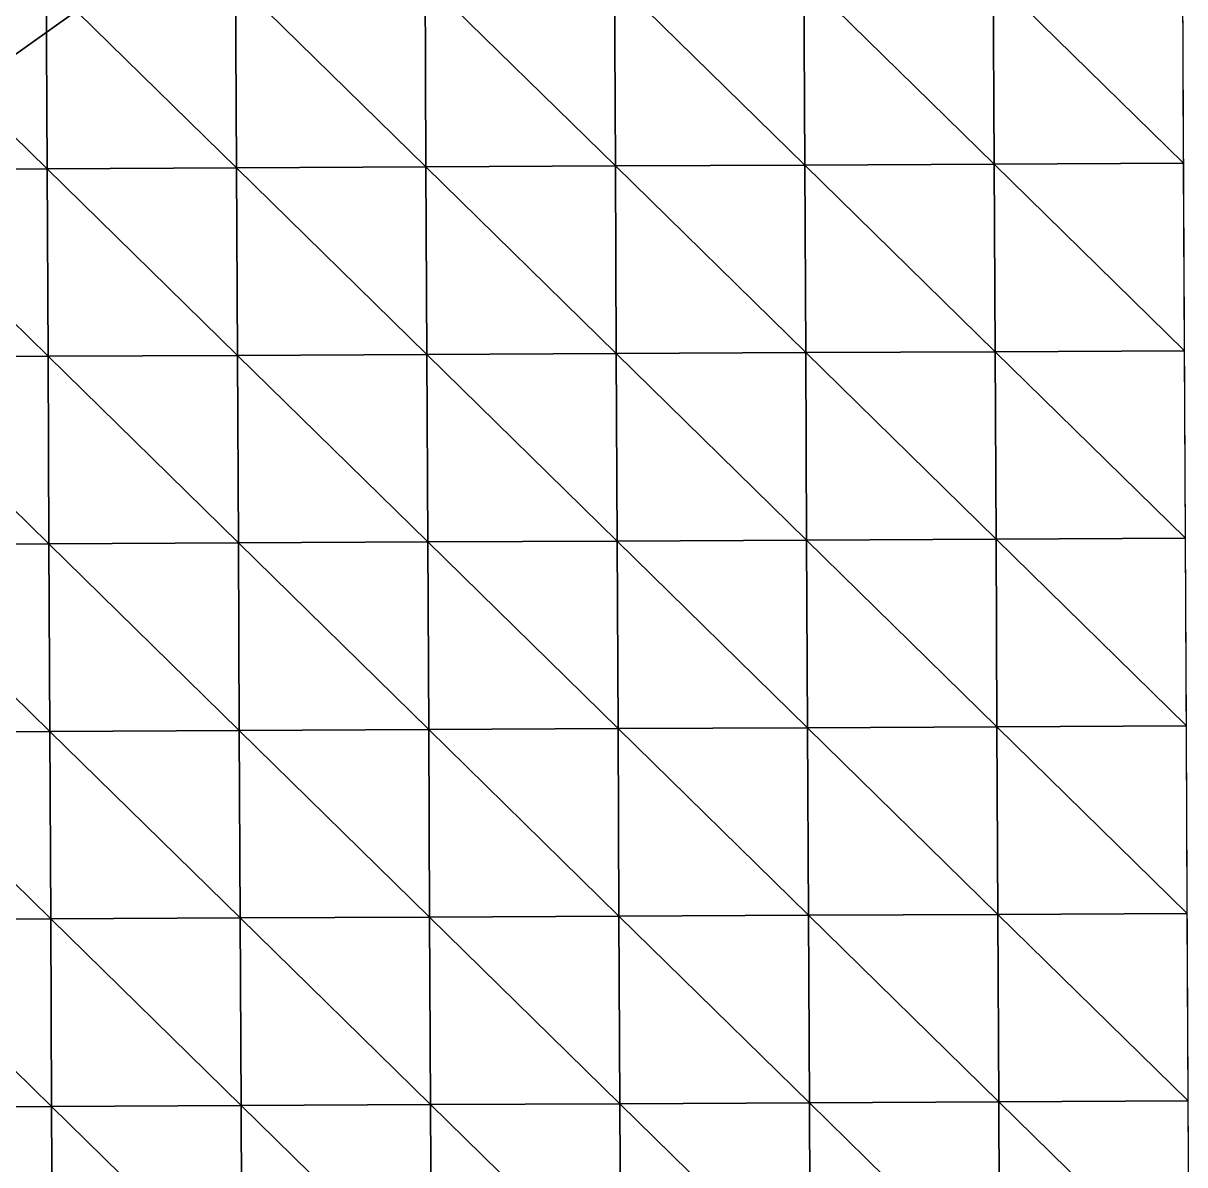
# Model space of a CAD drawing. Extents: x -372 to 678, y -263 to 741.
# Drawn here: x 292.7 to 369.7, y 134.4 to 210 of the extents above; entities that cross this region are included whole.
import ezdxf

# ---------------------------------------------------------------- set-up
doc = ezdxf.new("R2010")
doc.units = 0
doc.header["$LTSCALE"] = 0.0254
doc.layers.get('0').update_dxf_attribs({"linetype": 'CONTINUOUS'})
doc.layers.add('LOCATION_SNAPSHOT', color=144, linetype='CONTINUOUS')
doc.layers.add('LOCATION_TERRAIN', color=36, linetype='CONTINUOUS')

# ---------------------------------------------------------------- blocks, each defined once
blk = doc.blocks.new('LOCATION_SNAPSHOT')
at = {"color": 8}
mesh = blk.add_polyface(dxfattribs=at)
corners = [(-369.308, -262.945), (369.306, 262.947), (-371.821, 259.377), (371.824, -259.377)]
mesh.append_faces([[corners[k] for k in face] for face in [(0, 1, 2), (1, 0, 3)]], dxfattribs={"vtx0": -1, "color": 8})
blk = doc.blocks.new('LOCATION_TERRAIN')
at = {"color": 8}
mesh = blk.add_polyface(dxfattribs=at)
corners = [(294.237, 200.402, 7.424), (294.177, 212.839, 6.677), (281.615, 212.778, 6.865)]
mesh.append_faces([[corners[k] for k in face] for face in [(0, 1, 2)]], dxfattribs={"color": 8})
mesh = blk.add_polyface(dxfattribs=at)
corners = [(294.237, 200.402, 7.424), (281.615, 212.778, 6.865), (281.675, 200.342, 7.829)]
mesh.append_faces([[corners[k] for k in face] for face in [(0, 1, 2)]], dxfattribs={"color": 8})
mesh = blk.add_polyface(dxfattribs=at)
corners = [(306.798, 200.463, 7.019), (306.738, 212.899, 6.489), (294.177, 212.839, 6.677)]
mesh.append_faces([[corners[k] for k in face] for face in [(0, 1, 2)]], dxfattribs={"color": 8})
mesh = blk.add_polyface(dxfattribs=at)
corners = [(306.798, 200.463, 7.019), (294.177, 212.839, 6.677), (294.237, 200.402, 7.424)]
mesh.append_faces([[corners[k] for k in face] for face in [(0, 1, 2)]], dxfattribs={"color": 8})
mesh = blk.add_polyface(dxfattribs=at)
corners = [(319.36, 200.523, 6.638), (319.3, 212.96, 6.325), (306.738, 212.899, 6.489)]
mesh.append_faces([[corners[k] for k in face] for face in [(0, 1, 2)]], dxfattribs={"color": 8})
mesh = blk.add_polyface(dxfattribs=at)
corners = [(319.36, 200.523, 6.638), (306.738, 212.899, 6.489), (306.798, 200.463, 7.019)]
mesh.append_faces([[corners[k] for k in face] for face in [(0, 1, 2)]], dxfattribs={"color": 8})
mesh = blk.add_polyface(dxfattribs=at)
corners = [(331.921, 200.584, 6.563), (331.861, 213.02, 6.467), (319.3, 212.96, 6.325)]
mesh.append_faces([[corners[k] for k in face] for face in [(0, 1, 2)]], dxfattribs={"color": 8})
mesh = blk.add_polyface(dxfattribs=at)
corners = [(331.921, 200.584, 6.563), (319.3, 212.96, 6.325), (319.36, 200.523, 6.638)]
mesh.append_faces([[corners[k] for k in face] for face in [(0, 1, 2)]], dxfattribs={"color": 8})
mesh = blk.add_polyface(dxfattribs=at)
corners = [(344.483, 200.645, 6.489), (344.423, 213.081, 6.609), (331.861, 213.02, 6.467)]
mesh.append_faces([[corners[k] for k in face] for face in [(0, 1, 2)]], dxfattribs={"color": 8})
mesh = blk.add_polyface(dxfattribs=at)
corners = [(344.483, 200.645, 6.489), (331.861, 213.02, 6.467), (331.921, 200.584, 6.563)]
mesh.append_faces([[corners[k] for k in face] for face in [(0, 1, 2)]], dxfattribs={"color": 8})
mesh = blk.add_polyface(dxfattribs=at)
corners = [(357.044, 200.705, 6.439), (356.984, 213.141, 6.763), (344.423, 213.081, 6.609)]
mesh.append_faces([[corners[k] for k in face] for face in [(0, 1, 2)]], dxfattribs={"color": 8})
mesh = blk.add_polyface(dxfattribs=at)
corners = [(357.044, 200.705, 6.439), (344.423, 213.081, 6.609), (344.483, 200.645, 6.489)]
mesh.append_faces([[corners[k] for k in face] for face in [(0, 1, 2)]], dxfattribs={"color": 8})
mesh = blk.add_polyface(dxfattribs=at)
corners = [(369.606, 200.766, 6.971), (369.546, 213.202, 7.187), (356.984, 213.141, 6.763)]
mesh.append_faces([[corners[k] for k in face] for face in [(0, 1, 2)]], dxfattribs={"color": 8})
mesh = blk.add_polyface(dxfattribs=at)
corners = [(369.606, 200.766, 6.971), (356.984, 213.141, 6.763), (357.044, 200.705, 6.439)]
mesh.append_faces([[corners[k] for k in face] for face in [(0, 1, 2)]], dxfattribs={"color": 8})
mesh = blk.add_polyface(dxfattribs=at)
corners = [(294.297, 187.966, 8.172), (294.237, 200.402, 7.424), (281.675, 200.342, 7.829)]
mesh.append_faces([[corners[k] for k in face] for face in [(0, 1, 2)]], dxfattribs={"color": 8})
mesh = blk.add_polyface(dxfattribs=at)
corners = [(294.297, 187.966, 8.172), (281.675, 200.342, 7.829), (281.735, 187.905, 8.793)]
mesh.append_faces([[corners[k] for k in face] for face in [(0, 1, 2)]], dxfattribs={"color": 8})
mesh = blk.add_polyface(dxfattribs=at)
corners = [(306.858, 188.027, 7.55), (306.798, 200.463, 7.019), (294.237, 200.402, 7.424)]
mesh.append_faces([[corners[k] for k in face] for face in [(0, 1, 2)]], dxfattribs={"color": 8})
mesh = blk.add_polyface(dxfattribs=at)
corners = [(306.858, 188.027, 7.55), (294.237, 200.402, 7.424), (294.297, 187.966, 8.172)]
mesh.append_faces([[corners[k] for k in face] for face in [(0, 1, 2)]], dxfattribs={"color": 8})
mesh = blk.add_polyface(dxfattribs=at)
corners = [(319.42, 188.087, 6.952), (319.36, 200.523, 6.638), (306.798, 200.463, 7.019)]
mesh.append_faces([[corners[k] for k in face] for face in [(0, 1, 2)]], dxfattribs={"color": 8})
mesh = blk.add_polyface(dxfattribs=at)
corners = [(319.42, 188.087, 6.952), (306.798, 200.463, 7.019), (306.858, 188.027, 7.55)]
mesh.append_faces([[corners[k] for k in face] for face in [(0, 1, 2)]], dxfattribs={"color": 8})
mesh = blk.add_polyface(dxfattribs=at)
corners = [(331.981, 188.148, 6.66), (331.921, 200.584, 6.563), (319.36, 200.523, 6.638)]
mesh.append_faces([[corners[k] for k in face] for face in [(0, 1, 2)]], dxfattribs={"color": 8})
mesh = blk.add_polyface(dxfattribs=at)
corners = [(331.981, 188.148, 6.66), (319.36, 200.523, 6.638), (319.42, 188.087, 6.952)]
mesh.append_faces([[corners[k] for k in face] for face in [(0, 1, 2)]], dxfattribs={"color": 8})
mesh = blk.add_polyface(dxfattribs=at)
corners = [(344.543, 188.208, 6.368), (344.483, 200.645, 6.489), (331.921, 200.584, 6.563)]
mesh.append_faces([[corners[k] for k in face] for face in [(0, 1, 2)]], dxfattribs={"color": 8})
mesh = blk.add_polyface(dxfattribs=at)
corners = [(344.543, 188.208, 6.368), (331.921, 200.584, 6.563), (331.981, 188.148, 6.66)]
mesh.append_faces([[corners[k] for k in face] for face in [(0, 1, 2)]], dxfattribs={"color": 8})
mesh = blk.add_polyface(dxfattribs=at)
corners = [(357.104, 188.269, 6.115), (357.044, 200.705, 6.439), (344.483, 200.645, 6.489)]
mesh.append_faces([[corners[k] for k in face] for face in [(0, 1, 2)]], dxfattribs={"color": 8})
mesh = blk.add_polyface(dxfattribs=at)
corners = [(357.104, 188.269, 6.115), (344.483, 200.645, 6.489), (344.543, 188.208, 6.368)]
mesh.append_faces([[corners[k] for k in face] for face in [(0, 1, 2)]], dxfattribs={"color": 8})
mesh = blk.add_polyface(dxfattribs=at)
corners = [(369.666, 188.329, 6.756), (369.606, 200.766, 6.971), (357.044, 200.705, 6.439)]
mesh.append_faces([[corners[k] for k in face] for face in [(0, 1, 2)]], dxfattribs={"color": 8})
mesh = blk.add_polyface(dxfattribs=at)
corners = [(369.666, 188.329, 6.756), (357.044, 200.705, 6.439), (357.104, 188.269, 6.115)]
mesh.append_faces([[corners[k] for k in face] for face in [(0, 1, 2)]], dxfattribs={"color": 8})
mesh = blk.add_polyface(dxfattribs=at)
corners = [(294.357, 175.53, 8.031), (294.297, 187.966, 8.172), (281.735, 187.905, 8.793)]
mesh.append_faces([[corners[k] for k in face] for face in [(0, 1, 2)]], dxfattribs={"color": 8})
mesh = blk.add_polyface(dxfattribs=at)
corners = [(306.918, 175.59, 7.371), (306.858, 188.027, 7.55), (294.297, 187.966, 8.172)]
mesh.append_faces([[corners[k] for k in face] for face in [(0, 1, 2)]], dxfattribs={"color": 8})
mesh = blk.add_polyface(dxfattribs=at)
corners = [(306.918, 175.59, 7.371), (294.297, 187.966, 8.172), (294.357, 175.53, 8.031)]
mesh.append_faces([[corners[k] for k in face] for face in [(0, 1, 2)]], dxfattribs={"color": 8})
mesh = blk.add_polyface(dxfattribs=at)
corners = [(319.48, 175.651, 6.742), (319.42, 188.087, 6.952), (306.858, 188.027, 7.55)]
mesh.append_faces([[corners[k] for k in face] for face in [(0, 1, 2)]], dxfattribs={"color": 8})
mesh = blk.add_polyface(dxfattribs=at)
corners = [(319.48, 175.651, 6.742), (306.858, 188.027, 7.55), (306.918, 175.59, 7.371)]
mesh.append_faces([[corners[k] for k in face] for face in [(0, 1, 2)]], dxfattribs={"color": 8})
mesh = blk.add_polyface(dxfattribs=at)
corners = [(332.041, 175.711, 6.501), (331.981, 188.148, 6.66), (319.42, 188.087, 6.952)]
mesh.append_faces([[corners[k] for k in face] for face in [(0, 1, 2)]], dxfattribs={"color": 8})
mesh = blk.add_polyface(dxfattribs=at)
corners = [(332.041, 175.711, 6.501), (319.42, 188.087, 6.952), (319.48, 175.651, 6.742)]
mesh.append_faces([[corners[k] for k in face] for face in [(0, 1, 2)]], dxfattribs={"color": 8})
mesh = blk.add_polyface(dxfattribs=at)
corners = [(344.603, 175.772, 6.261), (344.543, 188.208, 6.368), (331.981, 188.148, 6.66)]
mesh.append_faces([[corners[k] for k in face] for face in [(0, 1, 2)]], dxfattribs={"color": 8})
mesh = blk.add_polyface(dxfattribs=at)
corners = [(344.603, 175.772, 6.261), (331.981, 188.148, 6.66), (332.041, 175.711, 6.501)]
mesh.append_faces([[corners[k] for k in face] for face in [(0, 1, 2)]], dxfattribs={"color": 8})
mesh = blk.add_polyface(dxfattribs=at)
corners = [(357.164, 175.833, 6.058), (357.104, 188.269, 6.115), (344.543, 188.208, 6.368)]
mesh.append_faces([[corners[k] for k in face] for face in [(0, 1, 2)]], dxfattribs={"color": 8})
mesh = blk.add_polyface(dxfattribs=at)
corners = [(357.164, 175.833, 6.058), (344.543, 188.208, 6.368), (344.603, 175.772, 6.261)]
mesh.append_faces([[corners[k] for k in face] for face in [(0, 1, 2)]], dxfattribs={"color": 8})
mesh = blk.add_polyface(dxfattribs=at)
corners = [(369.726, 175.893, 6.718), (369.666, 188.329, 6.756), (357.104, 188.269, 6.115)]
mesh.append_faces([[corners[k] for k in face] for face in [(0, 1, 2)]], dxfattribs={"color": 8})
mesh = blk.add_polyface(dxfattribs=at)
corners = [(369.726, 175.893, 6.718), (357.104, 188.269, 6.115), (357.164, 175.833, 6.058)]
mesh.append_faces([[corners[k] for k in face] for face in [(0, 1, 2)]], dxfattribs={"color": 8})
mesh = blk.add_polyface(dxfattribs=at)
corners = [(294.357, 175.53, 8.031), (281.735, 187.905, 8.793), (281.795, 175.469, 8.691)]
mesh.append_faces([[corners[k] for k in face] for face in [(0, 1, 2)]], dxfattribs={"color": 8})
mesh = blk.add_polyface(dxfattribs=at)
corners = [(319.54, 163.215, 6.421), (319.48, 175.651, 6.742), (306.918, 175.59, 7.371)]
mesh.append_faces([[corners[k] for k in face] for face in [(0, 1, 2)]], dxfattribs={"color": 8})
mesh = blk.add_polyface(dxfattribs=at)
corners = [(332.101, 163.275, 6.289), (332.041, 175.711, 6.501), (319.48, 175.651, 6.742)]
mesh.append_faces([[corners[k] for k in face] for face in [(0, 1, 2)]], dxfattribs={"color": 8})
mesh = blk.add_polyface(dxfattribs=at)
corners = [(332.101, 163.275, 6.289), (319.48, 175.651, 6.742), (319.54, 163.215, 6.421)]
mesh.append_faces([[corners[k] for k in face] for face in [(0, 1, 2)]], dxfattribs={"color": 8})
mesh = blk.add_polyface(dxfattribs=at)
corners = [(344.663, 163.336, 6.157), (344.603, 175.772, 6.261), (332.041, 175.711, 6.501)]
mesh.append_faces([[corners[k] for k in face] for face in [(0, 1, 2)]], dxfattribs={"color": 8})
mesh = blk.add_polyface(dxfattribs=at)
corners = [(344.663, 163.336, 6.157), (332.041, 175.711, 6.501), (332.101, 163.275, 6.289)]
mesh.append_faces([[corners[k] for k in face] for face in [(0, 1, 2)]], dxfattribs={"color": 8})
mesh = blk.add_polyface(dxfattribs=at)
corners = [(357.224, 163.396, 6.058), (357.164, 175.833, 6.058), (344.603, 175.772, 6.261)]
mesh.append_faces([[corners[k] for k in face] for face in [(0, 1, 2)]], dxfattribs={"color": 8})
mesh = blk.add_polyface(dxfattribs=at)
corners = [(357.224, 163.396, 6.058), (344.603, 175.772, 6.261), (344.663, 163.336, 6.157)]
mesh.append_faces([[corners[k] for k in face] for face in [(0, 1, 2)]], dxfattribs={"color": 8})
mesh = blk.add_polyface(dxfattribs=at)
corners = [(369.786, 163.457, 6.718), (369.726, 175.893, 6.718), (357.164, 175.833, 6.058)]
mesh.append_faces([[corners[k] for k in face] for face in [(0, 1, 2)]], dxfattribs={"color": 8})
mesh = blk.add_polyface(dxfattribs=at)
corners = [(369.786, 163.457, 6.718), (357.164, 175.833, 6.058), (357.224, 163.396, 6.058)]
mesh.append_faces([[corners[k] for k in face] for face in [(0, 1, 2)]], dxfattribs={"color": 8})
mesh = blk.add_polyface(dxfattribs=at)
corners = [(294.417, 163.093, 7.702), (294.357, 175.53, 8.031), (281.795, 175.469, 8.691)]
mesh.append_faces([[corners[k] for k in face] for face in [(0, 1, 2)]], dxfattribs={"color": 8})
mesh = blk.add_polyface(dxfattribs=at)
corners = [(294.417, 163.093, 7.702), (281.795, 175.469, 8.691), (281.855, 163.033, 8.362)]
mesh.append_faces([[corners[k] for k in face] for face in [(0, 1, 2)]], dxfattribs={"color": 8})
mesh = blk.add_polyface(dxfattribs=at)
corners = [(306.978, 163.154, 7.042), (306.918, 175.59, 7.371), (294.357, 175.53, 8.031)]
mesh.append_faces([[corners[k] for k in face] for face in [(0, 1, 2)]], dxfattribs={"color": 8})
mesh = blk.add_polyface(dxfattribs=at)
corners = [(306.978, 163.154, 7.042), (294.357, 175.53, 8.031), (294.417, 163.093, 7.702)]
mesh.append_faces([[corners[k] for k in face] for face in [(0, 1, 2)]], dxfattribs={"color": 8})
mesh = blk.add_polyface(dxfattribs=at)
corners = [(319.54, 163.215, 6.421), (306.918, 175.59, 7.371), (306.978, 163.154, 7.042)]
mesh.append_faces([[corners[k] for k in face] for face in [(0, 1, 2)]], dxfattribs={"color": 8})
mesh = blk.add_polyface(dxfattribs=at)
corners = [(344.723, 150.899, 6.053), (344.663, 163.336, 6.157), (332.101, 163.275, 6.289)]
mesh.append_faces([[corners[k] for k in face] for face in [(0, 1, 2)]], dxfattribs={"color": 8})
mesh = blk.add_polyface(dxfattribs=at)
corners = [(357.284, 150.96, 6.058), (357.224, 163.396, 6.058), (344.663, 163.336, 6.157)]
mesh.append_faces([[corners[k] for k in face] for face in [(0, 1, 2)]], dxfattribs={"color": 8})
mesh = blk.add_polyface(dxfattribs=at)
corners = [(357.284, 150.96, 6.058), (344.663, 163.336, 6.157), (344.723, 150.899, 6.053)]
mesh.append_faces([[corners[k] for k in face] for face in [(0, 1, 2)]], dxfattribs={"color": 8})
mesh = blk.add_polyface(dxfattribs=at)
corners = [(369.846, 151.021, 6.718), (369.786, 163.457, 6.718), (357.224, 163.396, 6.058)]
mesh.append_faces([[corners[k] for k in face] for face in [(0, 1, 2)]], dxfattribs={"color": 8})
mesh = blk.add_polyface(dxfattribs=at)
corners = [(369.846, 151.021, 6.718), (357.224, 163.396, 6.058), (357.284, 150.96, 6.058)]
mesh.append_faces([[corners[k] for k in face] for face in [(0, 1, 2)]], dxfattribs={"color": 8})
mesh = blk.add_polyface(dxfattribs=at)
corners = [(294.477, 150.657, 7.374), (294.417, 163.093, 7.702), (281.855, 163.033, 8.362)]
mesh.append_faces([[corners[k] for k in face] for face in [(0, 1, 2)]], dxfattribs={"color": 8})
mesh = blk.add_polyface(dxfattribs=at)
corners = [(294.477, 150.657, 7.374), (281.855, 163.033, 8.362), (281.915, 150.597, 8.034)]
mesh.append_faces([[corners[k] for k in face] for face in [(0, 1, 2)]], dxfattribs={"color": 8})
mesh = blk.add_polyface(dxfattribs=at)
corners = [(307.038, 150.718, 6.714), (306.978, 163.154, 7.042), (294.417, 163.093, 7.702)]
mesh.append_faces([[corners[k] for k in face] for face in [(0, 1, 2)]], dxfattribs={"color": 8})
mesh = blk.add_polyface(dxfattribs=at)
corners = [(307.038, 150.718, 6.714), (294.417, 163.093, 7.702), (294.477, 150.657, 7.374)]
mesh.append_faces([[corners[k] for k in face] for face in [(0, 1, 2)]], dxfattribs={"color": 8})
mesh = blk.add_polyface(dxfattribs=at)
corners = [(319.6, 150.778, 6.1), (319.54, 163.215, 6.421), (306.978, 163.154, 7.042)]
mesh.append_faces([[corners[k] for k in face] for face in [(0, 1, 2)]], dxfattribs={"color": 8})
mesh = blk.add_polyface(dxfattribs=at)
corners = [(319.6, 150.778, 6.1), (306.978, 163.154, 7.042), (307.038, 150.718, 6.714)]
mesh.append_faces([[corners[k] for k in face] for face in [(0, 1, 2)]], dxfattribs={"color": 8})
mesh = blk.add_polyface(dxfattribs=at)
corners = [(332.161, 150.839, 6.076), (332.101, 163.275, 6.289), (319.54, 163.215, 6.421)]
mesh.append_faces([[corners[k] for k in face] for face in [(0, 1, 2)]], dxfattribs={"color": 8})
mesh = blk.add_polyface(dxfattribs=at)
corners = [(332.161, 150.839, 6.076), (319.54, 163.215, 6.421), (319.6, 150.778, 6.1)]
mesh.append_faces([[corners[k] for k in face] for face in [(0, 1, 2)]], dxfattribs={"color": 8})
mesh = blk.add_polyface(dxfattribs=at)
corners = [(344.723, 150.899, 6.053), (332.101, 163.275, 6.289), (332.161, 150.839, 6.076)]
mesh.append_faces([[corners[k] for k in face] for face in [(0, 1, 2)]], dxfattribs={"color": 8})
mesh = blk.add_polyface(dxfattribs=at)
corners = [(369.906, 138.584, 7.153), (369.846, 151.021, 6.718), (357.284, 150.96, 6.058)]
mesh.append_faces([[corners[k] for k in face] for face in [(0, 1, 2)]], dxfattribs={"color": 8})
mesh = blk.add_polyface(dxfattribs=at)
corners = [(294.537, 138.221, 6.623), (294.477, 150.657, 7.374), (281.915, 150.597, 8.034)]
mesh.append_faces([[corners[k] for k in face] for face in [(0, 1, 2)]], dxfattribs={"color": 8})
mesh = blk.add_polyface(dxfattribs=at)
corners = [(294.537, 138.221, 6.623), (281.915, 150.597, 8.034), (281.975, 138.16, 7.198)]
mesh.append_faces([[corners[k] for k in face] for face in [(0, 1, 2)]], dxfattribs={"color": 8})
mesh = blk.add_polyface(dxfattribs=at)
corners = [(307.098, 138.281, 6.048), (307.038, 150.718, 6.714), (294.477, 150.657, 7.374)]
mesh.append_faces([[corners[k] for k in face] for face in [(0, 1, 2)]], dxfattribs={"color": 8})
mesh = blk.add_polyface(dxfattribs=at)
corners = [(307.098, 138.281, 6.048), (294.477, 150.657, 7.374), (294.537, 138.221, 6.623)]
mesh.append_faces([[corners[k] for k in face] for face in [(0, 1, 2)]], dxfattribs={"color": 8})
mesh = blk.add_polyface(dxfattribs=at)
corners = [(319.66, 138.342, 5.533), (319.6, 150.778, 6.1), (307.038, 150.718, 6.714)]
mesh.append_faces([[corners[k] for k in face] for face in [(0, 1, 2)]], dxfattribs={"color": 8})
mesh = blk.add_polyface(dxfattribs=at)
corners = [(319.66, 138.342, 5.533), (307.038, 150.718, 6.714), (307.098, 138.281, 6.048)]
mesh.append_faces([[corners[k] for k in face] for face in [(0, 1, 2)]], dxfattribs={"color": 8})
mesh = blk.add_polyface(dxfattribs=at)
corners = [(332.221, 138.403, 5.788), (332.161, 150.839, 6.076), (319.6, 150.778, 6.1)]
mesh.append_faces([[corners[k] for k in face] for face in [(0, 1, 2)]], dxfattribs={"color": 8})
mesh = blk.add_polyface(dxfattribs=at)
corners = [(332.221, 138.403, 5.788), (319.6, 150.778, 6.1), (319.66, 138.342, 5.533)]
mesh.append_faces([[corners[k] for k in face] for face in [(0, 1, 2)]], dxfattribs={"color": 8})
mesh = blk.add_polyface(dxfattribs=at)
corners = [(344.783, 138.463, 6.044), (344.723, 150.899, 6.053), (332.161, 150.839, 6.076)]
mesh.append_faces([[corners[k] for k in face] for face in [(0, 1, 2)]], dxfattribs={"color": 8})
mesh = blk.add_polyface(dxfattribs=at)
corners = [(344.783, 138.463, 6.044), (332.161, 150.839, 6.076), (332.221, 138.403, 5.788)]
mesh.append_faces([[corners[k] for k in face] for face in [(0, 1, 2)]], dxfattribs={"color": 8})
mesh = blk.add_polyface(dxfattribs=at)
corners = [(357.344, 138.524, 6.323), (357.284, 150.96, 6.058), (344.723, 150.899, 6.053)]
mesh.append_faces([[corners[k] for k in face] for face in [(0, 1, 2)]], dxfattribs={"color": 8})
mesh = blk.add_polyface(dxfattribs=at)
corners = [(357.344, 138.524, 6.323), (344.723, 150.899, 6.053), (344.783, 138.463, 6.044)]
mesh.append_faces([[corners[k] for k in face] for face in [(0, 1, 2)]], dxfattribs={"color": 8})
mesh = blk.add_polyface(dxfattribs=at)
corners = [(369.906, 138.584, 7.153), (357.284, 150.96, 6.058), (357.344, 138.524, 6.323)]
mesh.append_faces([[corners[k] for k in face] for face in [(0, 1, 2)]], dxfattribs={"color": 8})
mesh = blk.add_polyface(dxfattribs=at)
corners = [(294.597, 125.785, 5.756), (294.537, 138.221, 6.623), (281.975, 138.16, 7.198)]
mesh.append_faces([[corners[k] for k in face] for face in [(0, 1, 2)]], dxfattribs={"color": 8})
mesh = blk.add_polyface(dxfattribs=at)
corners = [(294.597, 125.785, 5.756), (281.975, 138.16, 7.198), (282.035, 125.724, 6.222)]
mesh.append_faces([[corners[k] for k in face] for face in [(0, 1, 2)]], dxfattribs={"color": 8})
mesh = blk.add_polyface(dxfattribs=at)
corners = [(307.158, 125.845, 5.29), (307.098, 138.281, 6.048), (294.537, 138.221, 6.623)]
mesh.append_faces([[corners[k] for k in face] for face in [(0, 1, 2)]], dxfattribs={"color": 8})
mesh = blk.add_polyface(dxfattribs=at)
corners = [(307.158, 125.845, 5.29), (294.537, 138.221, 6.623), (294.597, 125.785, 5.756)]
mesh.append_faces([[corners[k] for k in face] for face in [(0, 1, 2)]], dxfattribs={"color": 8})
mesh = blk.add_polyface(dxfattribs=at)
corners = [(319.72, 125.906, 4.899), (319.66, 138.342, 5.533), (307.098, 138.281, 6.048)]
mesh.append_faces([[corners[k] for k in face] for face in [(0, 1, 2)]], dxfattribs={"color": 8})
mesh = blk.add_polyface(dxfattribs=at)
corners = [(319.72, 125.906, 4.899), (307.098, 138.281, 6.048), (307.158, 125.845, 5.29)]
mesh.append_faces([[corners[k] for k in face] for face in [(0, 1, 2)]], dxfattribs={"color": 8})
mesh = blk.add_polyface(dxfattribs=at)
corners = [(332.281, 125.966, 5.48), (332.221, 138.403, 5.788), (319.66, 138.342, 5.533)]
mesh.append_faces([[corners[k] for k in face] for face in [(0, 1, 2)]], dxfattribs={"color": 8})
mesh = blk.add_polyface(dxfattribs=at)
corners = [(332.281, 125.966, 5.48), (319.66, 138.342, 5.533), (319.72, 125.906, 4.899)]
mesh.append_faces([[corners[k] for k in face] for face in [(0, 1, 2)]], dxfattribs={"color": 8})
mesh = blk.add_polyface(dxfattribs=at)
corners = [(344.843, 126.027, 6.06), (344.783, 138.463, 6.044), (332.221, 138.403, 5.788)]
mesh.append_faces([[corners[k] for k in face] for face in [(0, 1, 2)]], dxfattribs={"color": 8})
mesh = blk.add_polyface(dxfattribs=at)
corners = [(344.843, 126.027, 6.06), (332.221, 138.403, 5.788), (332.281, 125.966, 5.48)]
mesh.append_faces([[corners[k] for k in face] for face in [(0, 1, 2)]], dxfattribs={"color": 8})
mesh = blk.add_polyface(dxfattribs=at)
corners = [(357.404, 126.087, 6.661), (357.344, 138.524, 6.323), (344.783, 138.463, 6.044)]
mesh.append_faces([[corners[k] for k in face] for face in [(0, 1, 2)]], dxfattribs={"color": 8})
mesh = blk.add_polyface(dxfattribs=at)
corners = [(357.404, 126.087, 6.661), (344.783, 138.463, 6.044), (344.843, 126.027, 6.06)]
mesh.append_faces([[corners[k] for k in face] for face in [(0, 1, 2)]], dxfattribs={"color": 8})
mesh = blk.add_polyface(dxfattribs=at)
corners = [(369.966, 126.148, 7.708), (369.906, 138.584, 7.153), (357.344, 138.524, 6.323)]
mesh.append_faces([[corners[k] for k in face] for face in [(0, 1, 2)]], dxfattribs={"color": 8})
mesh = blk.add_polyface(dxfattribs=at)
corners = [(369.966, 126.148, 7.708), (357.344, 138.524, 6.323), (357.404, 126.087, 6.661)]
mesh.append_faces([[corners[k] for k in face] for face in [(0, 1, 2)]], dxfattribs={"color": 8})

msp = doc.modelspace()

# ---------------------------------------------------------------- block references
at = {"layer": 'LOCATION_SNAPSHOT', "color": 0}
msp.add_blockref('LOCATION_SNAPSHOT', (0, 0), dxfattribs=at)
at = {"layer": 'LOCATION_TERRAIN', "color": 0}
msp.add_blockref('LOCATION_TERRAIN', (0, 0), dxfattribs=at)

doc.saveas('drawing.dxf')
